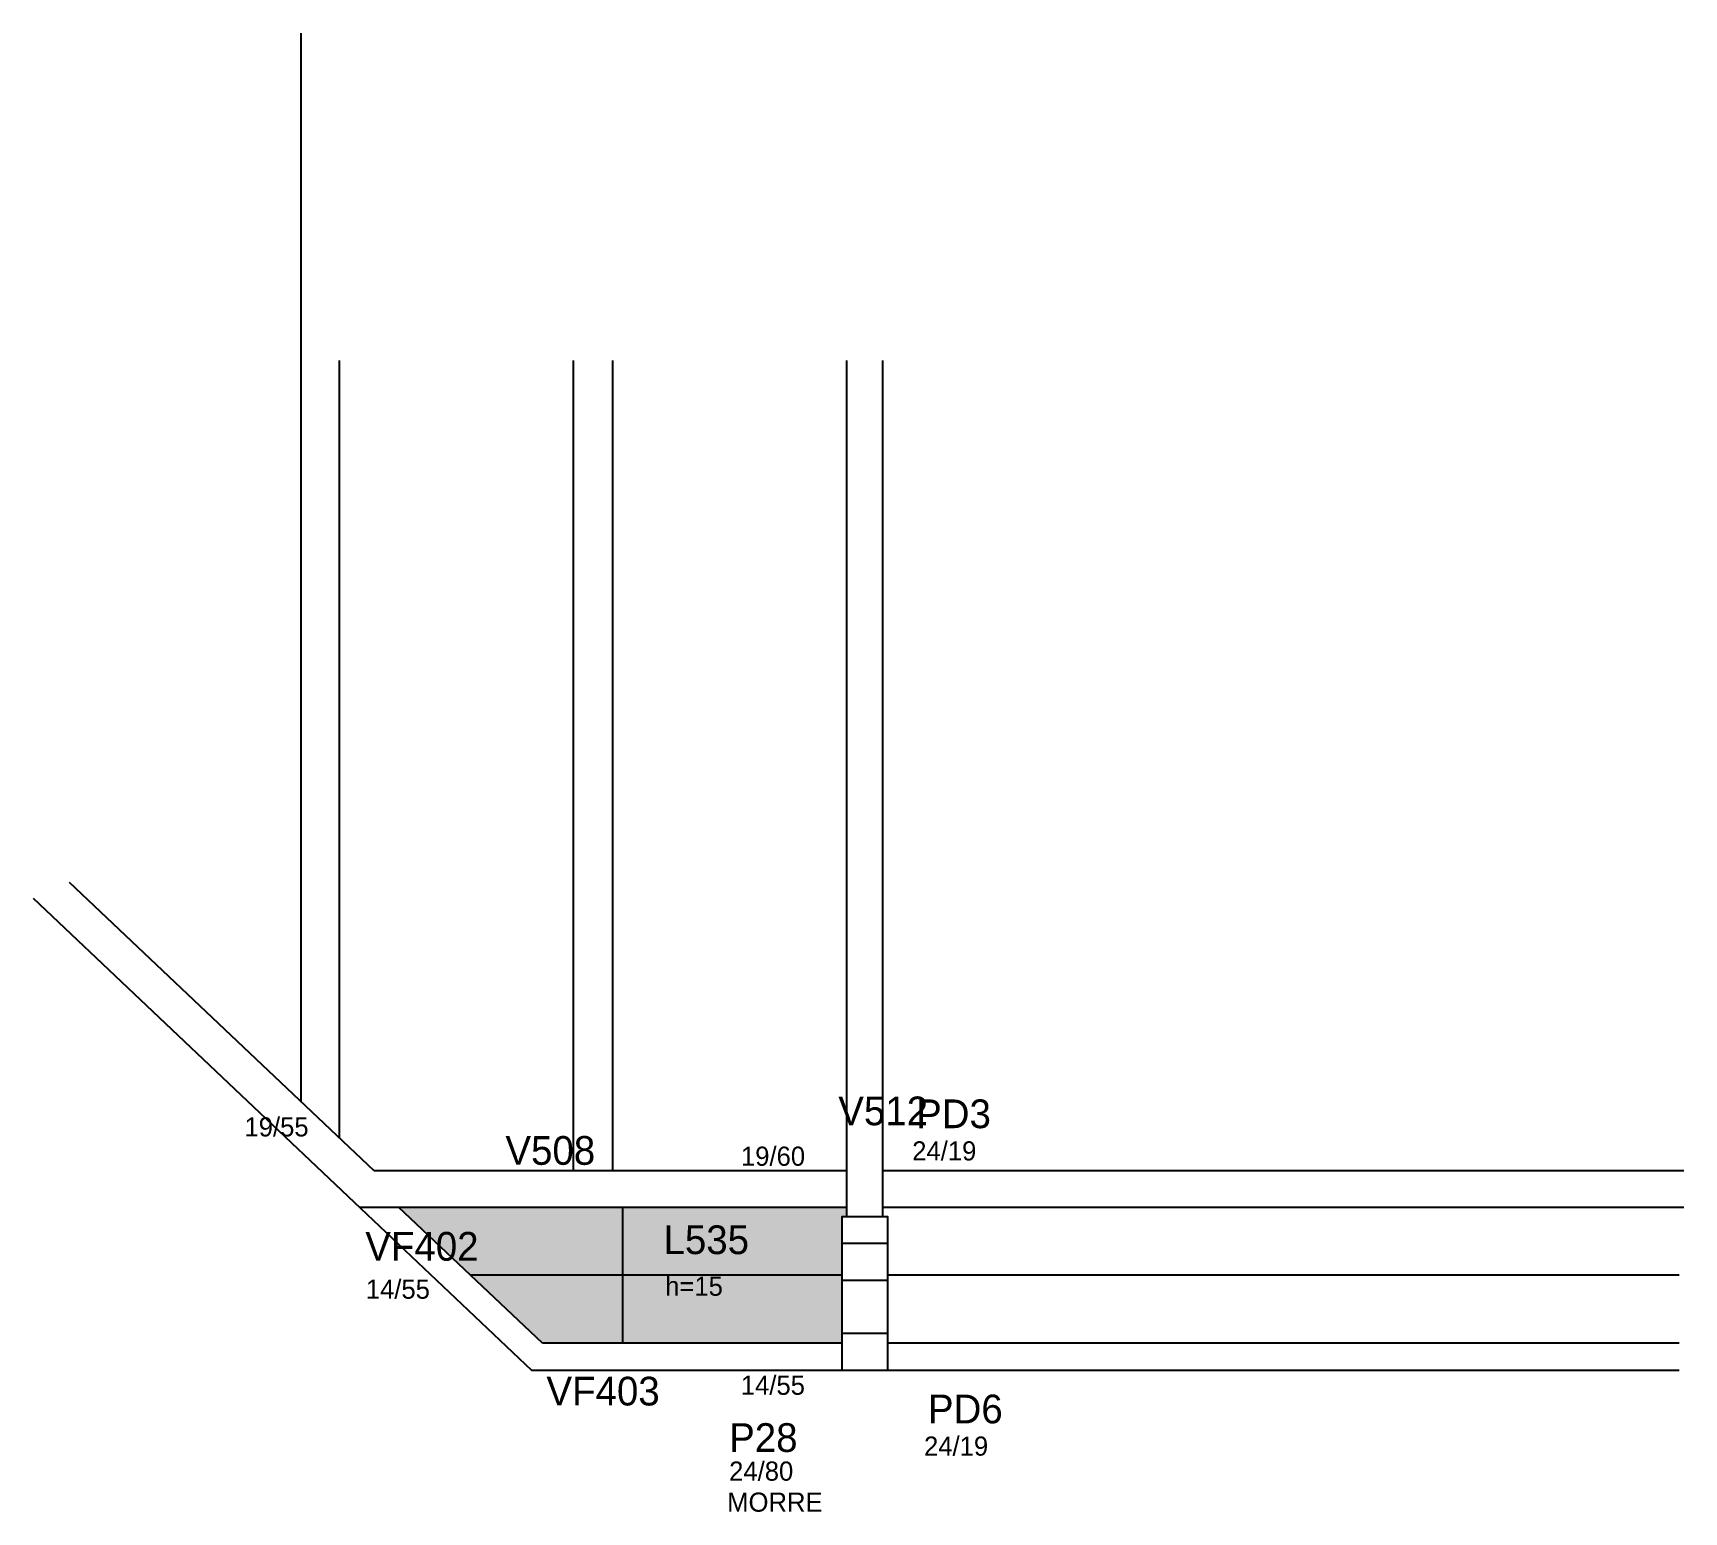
# Model space of a CAD drawing. Header units: metres. Extents: x 3608 to 4470, y 2396 to 3168.
import ezdxf

# ---------------------------------------------------------------- set-up
doc = ezdxf.new("R2010")
doc.units = ezdxf.units.M
for name, color, linetype in [('3', 7, 'Continuous'), ('4', 7, 'Continuous'), ('7', 7, 'Continuous'), ('Painéis', 7, 'Continuous'), ('REAPROVEITAMENTO', 7, 'Continuous')]:
    doc.layers.add(name, color=color, linetype=linetype)

msp = doc.modelspace()

# ---------------------------------------------------------------- hatches: boundary and pattern name
at = {"layer": 'REAPROVEITAMENTO'}
h = msp.add_hatch(color=7, dxfattribs=at)
h.dxf.hatch_style = 1
h.paths.add_polyline_path([(3798.98, 2554.94), (3873.99, 2483.94), (3873.99, 2483.94), (4030.22, 2483.94), (4030.22, 2483.94), (4030.22, 2549.94), (4030.22, 2549.94), (4032.72, 2549.94), (4032.72, 2549.94), (4032.72, 2554.94), (4032.72, 2554.94), (3798.98, 2554.94), (3798.98, 2554.94)])

# ---------------------------------------------------------------- linework, layer by layer
at = {"layer": '3', "color": 7, "lineweight": 25}
for points in [[(4032.72, 2996.94), (4032.72, 2554.94)], [(4051.72, 2554.94), (4051.72, 2996.94)], [(3786.18, 2573.94), (3627.22, 2724.41)], [(3608.22, 2716.23), (3775.87, 2557.54)], [(4032.72, 2573.94), (3786.18, 2573.94)], [(4469.72, 2573.94), (4051.72, 2573.94)], [(3775.87, 2557.54), (3868.42, 2469.94)], [(3778.62, 2554.94), (4032.72, 2554.94)], [(3873.99, 2483.94), (3798.98, 2554.94)], [(4032.72, 2554.94), (4032.72, 2549.94)], [(4051.72, 2554.94), (4469.72, 2554.94)], [(4051.72, 2549.94), (4051.72, 2554.94)], [(4030.22, 2483.94), (3873.99, 2483.94)], [(4467.22, 2483.94), (4054.22, 2483.94)], [(3868.42, 2469.94), (4030.22, 2469.94)], [(4054.22, 2469.94), (4467.22, 2469.94)]]:
    msp.add_lwpolyline(points, dxfattribs=at)
at = {"layer": '7', "color": 7, "lineweight": 25}
for points in [[(4030.22, 2469.94), (4054.22, 2469.94), (4054.22, 2549.94), (4030.22, 2549.94), (4030.22, 2469.94)], [(4030.22, 2516.94), (4054.22, 2516.94), (4054.22, 2535.94), (4030.22, 2535.94), (4030.22, 2516.94)], [(4030.22, 2469.94), (4054.22, 2469.94), (4054.22, 2488.94), (4030.22, 2488.94), (4030.22, 2469.94)]]:
    msp.add_lwpolyline(points, dxfattribs=at)
at = {"layer": 'Painéis', "color": 7, "lineweight": 25}
for p, q in [((3748.22, 2609.88), (3748.22, 3167.94)), ((3768.22, 2590.95), (3768.22, 2996.94)), ((3890.22, 2573.94), (3890.22, 2996.94)), ((3910.72, 2573.94), (3910.72, 2996.94)), ((3915.85, 2554.94), (3915.85, 2483.94)), ((4030.22, 2519.44), (3836.49, 2519.44)), ((4467.22, 2519.44), (4054.22, 2519.44))]:
    msp.add_line(p, q, dxfattribs=at)

# ---------------------------------------------------------------- texts
at = {"layer": '3', "color": 7, "lineweight": 25}
for s, p in [('19/55', (3718.56, 2591.88)), ('19/60', (3977.64, 2576.58)), ('24/19', (4067, 2579.34)), ('14/55', (3781.87, 2507.17)), ('h=15', (3938.09, 2508.69)), ('14/55', (3977.56, 2457.02)), ('24/19', (4073.17, 2425.24)), ('24/80', (3971.47, 2412.18)), ('MORRE', (3970.46, 2395.97))]:
    msp.add_text(s, height=10, dxfattribs=at).set_placement(p)
at = {"layer": '4', "color": 7, "lineweight": 25}
for s, p in [('V512', (4028.42, 2597.72)), ('PD3', (4069.04, 2596.21)), ('V508', (3854.73, 2577.08)), ('VF402', (3781.62, 2527.03)), ('L535', (3937.23, 2530.46)), ('VF403', (3876.14, 2451.44)), ('PD6', (4075.21, 2442.11)), ('P28', (3971.47, 2427.18))]:
    msp.add_text(s, height=15, dxfattribs=at).set_placement(p)

doc.saveas('drawing.dxf')
